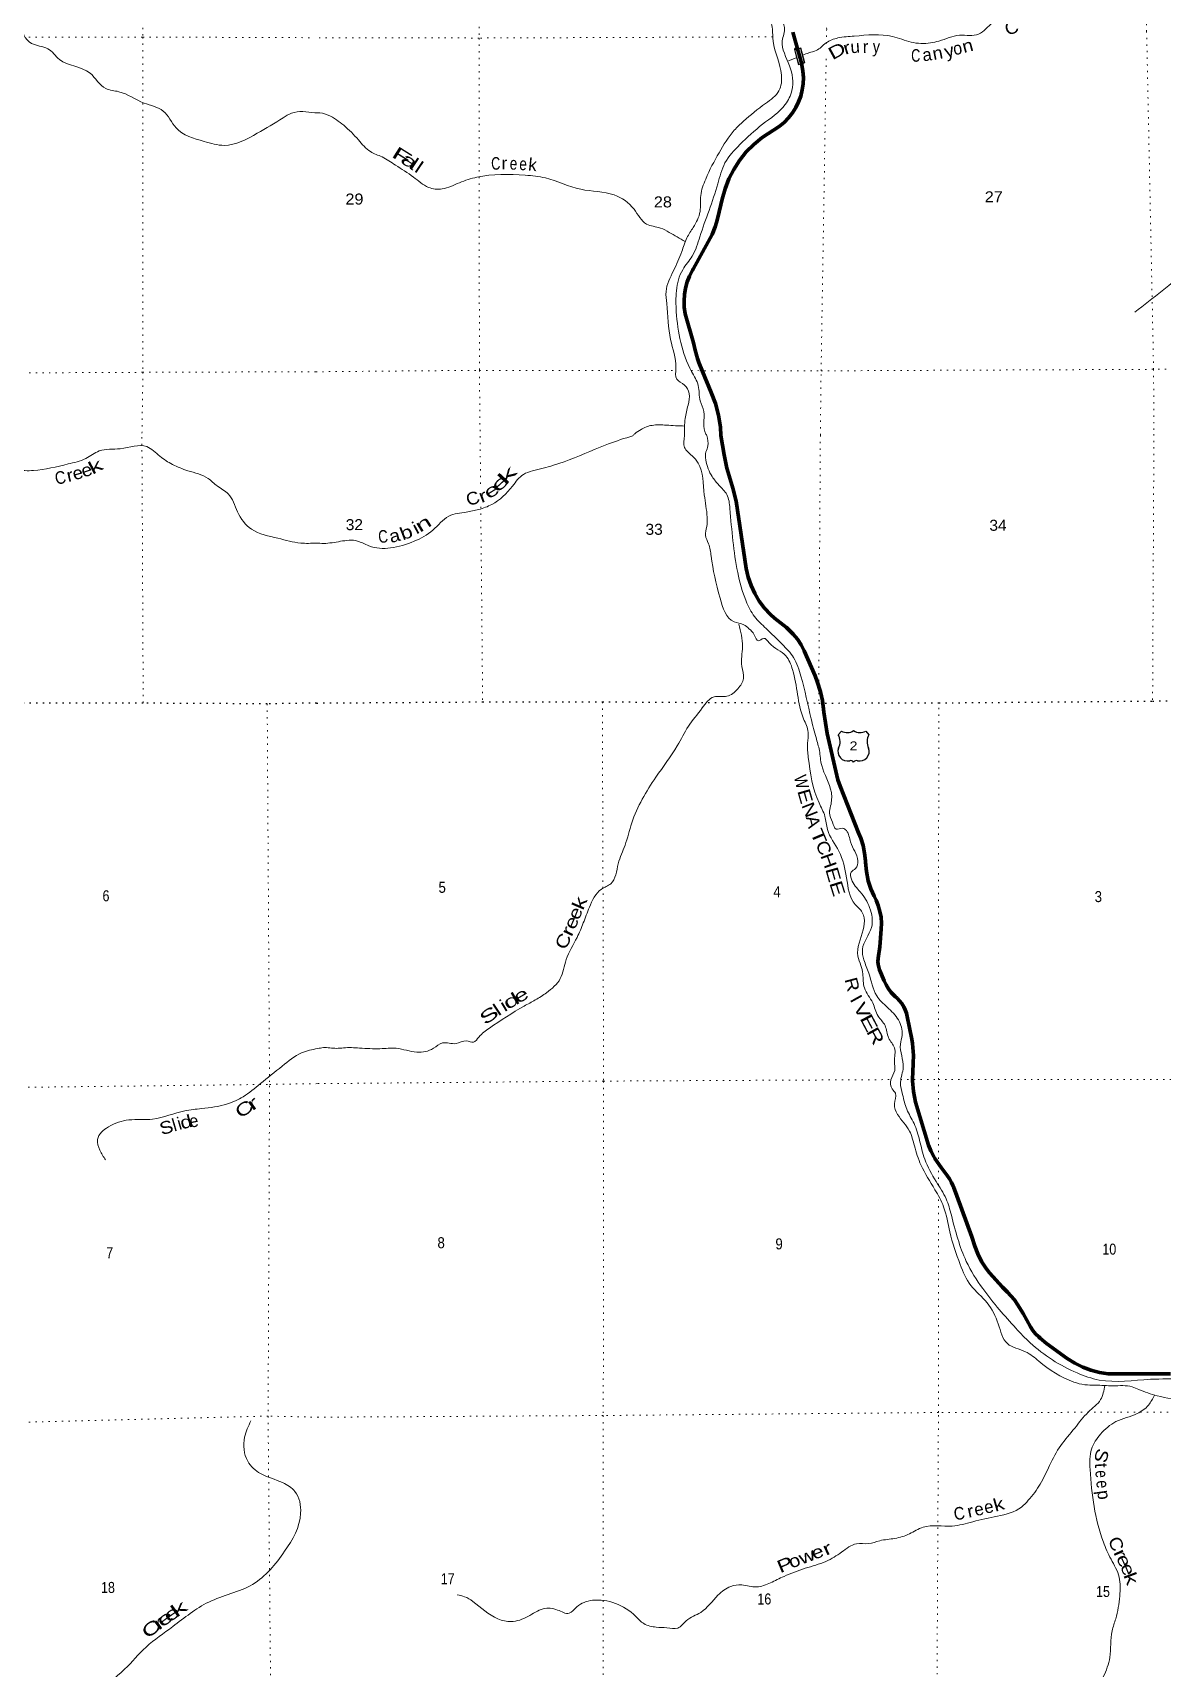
# Model space of a CAD drawing. Header units: feet. Extents: x -3 to 248627, y 0 to 184934.
# Drawn here: x 57535 to 75471, y 26392 to 52369 of the extents above; entities that cross this region are included whole.
import ezdxf
from ezdxf.enums import TextEntityAlignment as Align

# ---------------------------------------------------------------- set-up
doc = ezdxf.new("R2010")
doc.units = ezdxf.units.FT
doc.header["$LTSCALE"] = 70
doc.header["$PDMODE"] = 32
doc.header["$PDSIZE"] = 35
doc.linetypes.add('DOTTED', pattern=[1.5, 0.3, -1.2])
for name, color, linetype, lineweight in [('16', 7, 'Continuous', 25), ('20', 7, 'Continuous', 70), ('39', 7, 'Continuous', 13), ('57', 7, 'Continuous', 13), ('6', 7, 'DOTTED', 25), ('7', 7, 'DOTTED', 13)]:
    doc.layers.add(name, color=color, linetype=linetype, lineweight=lineweight)
doc.layers.add('41', color=7, linetype='Continuous')
doc.layers.add('55', color=7, linetype='Continuous')

msp = doc.modelspace()

# ---------------------------------------------------------------- linework, layer by layer
at = {"layer": '16'}
for p, q in [((70326.23, 41219.71), (70377.54, 41278.47)), ((70569.3, 41284.44), (70569.02, 41284.24)), ((70761.39, 41278.56), (70812.78, 41219.71))]:
    msp.add_line(p, q, dxfattribs=at)
for centre, radius, start, end in [((70133.25, 41109.08), 222.05, 332.97043, 29.75871), ((70468.62, 41436.13), 182.07, 239.97227, 303.45418), ((70670.4, 41435.63), 181.52, 236.33975, 300.08743), ((70670.39, 41436.13), 182.07, 236.54582, 236.59441), ((71005.75, 41109.08), 222.05, 150.24129, 207.02957), ((70472.44, 40954.18), 151.42, 159.09177, 283.81923), ((70666.56, 40954.18), 151.42, 256.18077, 20.90823)]:
    msp.add_arc(centre, radius, start, end, dxfattribs=at)
for centre, major_axis, start_param, end_param in [((70527.78, 40755.36), (-19.56, 51.67), 4.95877769, 6.28318531), ((70611.23, 40755.36), (19.56, 51.67), 0, 1.32637542)]:
    msp.add_ellipse(centre, major_axis=major_axis, ratio=0.929097, start_param=start_param, end_param=end_param, dxfattribs=at)
at = {"layer": '20'}
for points in [[(68463.1, 45972.38), (68454.61, 46106.39), (68425.8, 46293.98), (68377.53, 46477.53), (68310.34, 46655.03), (68172.05, 46990.4), (68110.5, 47130.19), (68088.39, 47192.52), (68052.48, 47325.72), (68026.62, 47445.98), (67896.49, 47906.52), (67881.49, 48007.41), (67877.13, 48109.31), (67883.43, 48211.11), (67900.35, 48311.69), (67927.68, 48409.95), (67965.14, 48504.82), (68012.31, 48595.25), (68023.73, 48614.11), (68261.68, 49049.76), (68321.6, 49164.06), (68369.25, 49283.99), (68391.18, 49356.09), (68414.49, 49433.07), (68483.97, 49723.12), (68527.93, 49887.81), (68588.87, 50047.01), (68666.11, 50198.96), (68758.81, 50342), (68865.96, 50474.57), (68986.38, 50595.22), (69118.16, 50702.18), (69387.92, 50878.83), (69464.94, 50943.08), (69534.82, 51015.02), (69596.8, 51093.87), (69650.2, 51178.77), (69694.43, 51268.78), (69729, 51362.93), (69753.55, 51460.17), (69767.8, 51559.45), (69771.59, 51659.67), (69764.89, 51759.74), (69747.76, 51858.57), (69745.24, 51869.37), (69602.7, 52377.23)], [(71261.94, 37033.67), (71228.72, 37062.63), (71217.28, 37073.32), (71167.39, 37126.3), (71123.3, 37184.2), (71085.51, 37246.38), (71054.42, 37312.18), (70980.3, 37482.83), (70967.5, 37527.13), (70959.41, 37572.52), (70956.1, 37618.51), (70957.62, 37664.59), (70958.33, 37672.17), (70985.84, 37850.86), (71008.49, 38133.3), (71011.57, 38227.51), (71004.78, 38321.52), (70988.2, 38414.31), (70962.01, 38504.86), (70926.51, 38592.17), (70893.95, 38655.02), (70842.82, 38772.56), (70803.34, 38897.27), (70772.66, 39046.08), (70757.7, 39197.28), (70756.86, 39219.02), (70744.92, 39340.08), (70720.38, 39459.22), (70683.53, 39575.15), (70647.36, 39660.67), (70355.88, 40401.95), (70320.49, 40505.55), (70151, 41236.35), (70098.69, 41579.41), (70075.75, 41762.87), (70045.85, 41898.97), (69993.3, 42067.18), (69958.85, 42152.8), (69782.7, 42550.61), (69735.4, 42645.3), (69678.46, 42734.52), (69612.51, 42817.3), (69538.26, 42892.73), (69503.78, 42922.87), (69315.94, 43069.66), (69251.25, 43128.46), (69156.22, 43230.88), (69072.42, 43342.66), (69000.77, 43462.6), (68942.04, 43589.37), (68896.89, 43721.58), (68865.8, 43857.78), (68706.46, 44929.03), (68653.23, 45135.89), (68623.4, 45223.85), (68556.71, 45451.61), (68513.53, 45666.77), (68463.1, 45972.38)], [(75601.4, 31069.73), (74660.42, 31066.62), (74612.26, 31070.46), (74473.63, 31091.4), (74337.94, 31126.72), (74206.69, 31176.02), (74081.31, 31238.78), (73963.18, 31314.29), (73632.05, 31552.98), (73533.42, 31633.45), (73508.05, 31655.38), (73459.75, 31704.22), (73416.81, 31757.83), (73379.71, 31815.64), (73259.35, 32025.45), (73171.81, 32169.95), (73123.7, 32242.84), (73068.23, 32310.3), (73014.43, 32364.03), (72932.97, 32445.88), (72727.32, 32674.04), (72672.82, 32743.69), (72600.36, 32855.04), (72539.94, 32973.35), (72492.22, 33097.33), (72447.25, 33244.1), (72206.08, 33896.69), (72154.97, 34038.45), (72150.78, 34049.72), (72124.43, 34109.05), (72092.02, 34165.31), (72053.91, 34217.87), (71959.88, 34345.49), (71859.15, 34490.59), (71836.22, 34528.85), (71794.16, 34613.13), (71761.14, 34701.35), (71553.4, 35386.28), (71520.38, 35553.67), (71505.03, 35723.58), (71507.53, 35894.17), (71514.28, 35968.92), (71517.27, 36010.01), (71518.81, 36125.83), (71504.03, 36316.96), (71493.69, 36386.04), (71420.89, 36741.74), (71407.68, 36796.47), (71388.83, 36849.51), (71364.53, 36900.3), (71335.06, 36948.26), (71300.74, 36992.88), (71261.94, 37033.67)]]:
    msp.add_lwpolyline(points, dxfattribs=at)
at = {"layer": '39'}
msp.add_line((69533.71, 51921.18), (69658.87, 51969.44), dxfattribs=at)
for points in [[(68237.16, 45971.71), (68225.57, 45994.98), (68189.66, 46160.99), (68193.32, 46353.8), (68134.78, 46520.37), (68102.19, 46765.31), (67997.36, 46988.01), (67754.62, 47937.43), (67756.01, 48270.82), (67855.79, 48604.42), (68008, 48821.65), (68127.91, 49127.18), (68413.5, 49967.28), (68527.33, 50300.92), (68763.74, 50592.64), (69124.59, 50914.76), (69483.45, 51228.84), (69589.46, 51452), (69550.57, 51845.55), (69437.39, 52238.93), (69471.13, 52453.9), (69394.53, 52610.38), (69062.34, 53071.58), (68874.96, 53410.58), (68814.16, 53707.68), (68744.95, 54209.62), (68703.61, 54844.16), (68686.35, 55484.79), (68485.07, 55741.42), (67751.03, 56328.26), (67521.82, 56488.43), (67322.78, 56616.53), (67280.26, 56805.23), (67211.52, 57056.12), (67168.95, 57270.92), (67310.53, 57801.43), (67373.37, 58564.73), (67286.42, 58885.88), (66847.51, 59509.52), (66431.15, 59880.16), (66047.45, 59963.67), (65864.34, 60168.13), (65628.49, 60653.63), (65557.3, 61141.5), (65819.19, 62845.14), (65908.68, 63313.28), (65913.66, 63875.63), (65995.47, 64152.96), (66079.28, 64438.32), (66091.01, 64607.05), (66190.21, 64748.2), (66346.09, 64741.01)], [(62017.33, 51093.85), (61644.82, 51090.18), (61510.12, 51016.59), (61101.44, 50771.73), (60575.08, 50579.92), (60256.15, 50643.55), (59811.71, 50857.21), (59608.29, 51123.91), (59302.93, 51251.77), (58902.06, 51432.18), (58693.66, 51483.24), (58445.38, 51726.76), (57958.74, 51945.4), (57775.25, 52114.87), (57515.23, 52199.36), (57317.1, 52520.39), (57251.26, 52723.5), (57132.12, 52974.2), (56787.66, 53328.76), (56275.43, 53660.89), (55904.68, 53749.89), (55589.91, 53819.48), (55370.62, 54096.62), (55251.19, 54335.22), (55010.22, 54546.31), (54607.32, 54813.48), (54257.42, 54932.25), (53358.33, 55004.91), (53092.64, 55105.66), (52837.93, 55419.89), (52451.79, 56063.73), (52208.09, 56418.05), (51849.65, 56603.55), (50646.62, 57039.95), (50110.69, 56957.24), (49490.46, 56539.7), (49221.11, 56394.53), (49005.15, 56292.52)], [(68183.77, 55788.96), (68274.41, 55638.53), (68405.57, 55299.41), (68531.24, 54673.08), (68613.78, 54558.78), (68632.14, 54404.18), (68648.72, 54125.06), (68731.59, 53836.04), (68678.16, 53416.18), (68670.6, 53161.1), (68815.56, 52956.57), (69042.73, 52818.49), (69217.75, 52646.15), (69280.41, 52427.38), (69290.81, 52232.59), (69424.34, 51696.65), (69384.65, 51447.53), (69172.17, 51246.24), (68819.28, 50962.3), (68674.96, 50819.39), (68432.65, 50463.39), (68220.58, 50045.19), (68142.75, 49783.94), (68131.18, 49528.85), (68023.21, 49277.58), (67923.12, 49110.67), (67841.2, 48891.58), (67709.23, 48588.03), (67591.37, 48260.42), (67601.76, 48069.65), (67663.07, 47495.39), (67746.25, 47041.69), (67762.64, 46869.01), (67885.31, 46772.88), (67959.86, 46638.48), (67940.12, 46455.68), (67894.33, 46240.69), (67885.13, 45970.78)], [(69762.89, 52010.66), (69860.01, 52049.14), (69975.09, 52085.48), (70132.56, 52206.61), (70320.31, 52285.35), (70580.75, 52315.63), (71186.41, 52309.58), (71483.19, 52218.73), (71792.08, 52206.61), (71925.32, 52236.9), (72252.38, 52327.75), (72555.21, 52345.92), (72779.31, 52527.61), (72979.18, 52612.41), (73348.63, 52715.37), (73518.22, 52775.94), (73712.03, 52915.24), (73954.3, 52963.69), (74323.75, 53042.43), (74332.85, 53056.49)], [(62017.33, 51093.85), (62046.42, 51097.43), (62228.66, 51058.42), (62473.94, 50898.29), (62707.31, 50665.83), (62896.41, 50481.47), (63081.31, 50395.52), (63296.42, 50265.44), (63579.9, 50077.27), (63821.18, 49913.12), (64036.09, 49887.47), (64311, 49986.48), (64587.95, 50073.44), (65356.98, 50105.24), (65676.34, 50061.75), (66236.92, 49882.22), (66769.22, 49793), (67082.91, 49564.73), (67282.14, 49330.19), (67501.14, 49266.4), (67641.83, 49198.42), (67893.11, 49050.35)], [(87248.41, 47625.3), (87191.15, 47638.27), (86891.79, 47723.98), (86596.57, 47739.4), (86140.78, 47722.35), (85851.69, 47683.56), (85584.55, 47719.13), (84869.09, 48036.9), (84270.21, 48296.68), (84089.39, 48346.5), (83910.66, 48354.14), (83430.51, 48475.61), (83081.13, 48460.79), (82665.7, 48335.37), (82306.1, 48418.94), (82020.58, 48623.17), (81853.69, 48739.29), (81582.29, 48907.4), (81343.12, 49019.34), (80937.54, 48996.37), (80712.65, 48989.86), (80449.56, 49009.37), (80114.46, 48874.08), (79970.21, 48701.05), (79791.76, 48558.07), (79516.68, 48545.42), (79092.86, 48606.76), (78409.69, 48840.25), (77923.48, 48981.78), (77304.64, 49171.23), (76894.96, 49190.42), (76509.67, 49055.03), (75900.04, 48615.88), (75035.84, 47931.17)], [(67886.88, 46121.7), (67597.33, 46135.61), (67368.42, 46133.1), (67193.84, 46068.45), (67095.14, 45997.76), (67062.34, 45968.28)], [(55203.27, 45937.59), (55476.39, 45851.76), (55841.06, 45609.65), (56092.94, 45526.83), (56465.85, 45609.19), (56887.04, 45536.33), (57277.98, 45427.22), (57548.05, 45414.93), (58096.31, 45519.33), (58376.51, 45605.78), (58592.23, 45726.55), (58924.8, 45762.59), (59348.07, 45794.52), (59553.56, 45643.22), (59755.04, 45512.07), (59998.85, 45413.14), (60319.24, 45289.97), (60464.29, 45170.95), (60639.57, 45043.86), (60786.54, 44759.58), (61008.09, 44483.31), (61429.24, 44339.91), (61789.97, 44263.06), (62042.08, 44263.78)], [(67062.34, 45968.28), (66679.75, 45838.68), (66465.3, 45753.67), (65803.88, 45498.57), (65473.05, 45409.16), (65328.74, 45354.48), (65152.73, 45167.23), (64824.52, 44877.11), (64616.08, 44796.13), (64419.55, 44755.34), (64142.83, 44690.19), (63890.67, 44468.56), (63590.21, 44290.93), (63217.29, 44185.32), (62872.04, 44218.3), (62691.2, 44295.99), (62422.32, 44291.08), (62153.52, 44258.08), (62035.73, 44264.1)], [(67885.13, 45970.79), (67883.94, 45782.45), (68004.76, 45648.36), (68101.43, 45534.27), (68199.31, 45028.78), (68244.55, 44675.66), (68236.99, 44525.1), (68217.35, 44386.53), (68265.93, 44252.21), (68306.66, 44057.65), (68449.21, 43385.71), (68671.09, 43013.1), (68827.76, 42965.45), (68908.22, 42903.49), (68992.8, 42807.42), (69057.31, 42711.29), (69141.47, 42749.71), (69229.98, 42679.75), (69493.5, 42471.87), (69600.53, 42253.44), (69775.52, 41473.21), (69848.43, 41256.68), (69836.92, 41084.02), (69849.65, 40859.25), (70020.45, 40135.22), (70113.42, 39922.76), (70154.19, 39714.15), (70335.87, 39367.5), (70457.57, 38946.39), (70595.34, 38521.32), (70708.1, 38397.24), (70736.46, 38309.02), (70720.99, 38122.3), (70638, 37702.52), (70684.61, 37554.14), (70715.12, 37421.76), (70739.9, 37197.04), (70873.07, 36960.63), (70957.99, 36752.16), (71068.83, 36599.98), (71125.63, 36403.46), (71218.42, 36247.21), (71217.09, 36026.41), (71221.54, 35885.92), (71161.8, 35737.19), (71182.31, 35594.75), (71234.7, 35524.67), (71217.16, 35356), (71267.84, 35189.57), (71457.29, 34923.24), (71534.26, 34690.66), (71639.55, 34385.91), (71861.5, 33993.23), (71998.8, 33720.71), (72096.35, 33323.61), (72262.5, 32804.29), (72432.08, 32473.66), (72689.79, 32197.52), (72867.42, 31860.9), (73012.87, 31548.25), (73298.21, 31420.74), (73511.39, 31268.89), (74066.26, 30937.53), (74238.97, 30895.95), (74407.54, 30890.49), (74688.52, 30879.38), (74993.59, 30862.32), (75098.06, 30820.52), (75389.34, 30721.12), (75845.08, 30650.37), (76154.02, 30679.49), (76410.65, 30752.6), (76550.68, 30893.57), (76686.81, 30998.39), (76843.2, 31043.07), (77247.5, 31381.62), (77343.64, 31442.15), (77552, 31551.23), (77651.92, 31684.04), (77788.29, 31712.59), (78000.66, 31823.69), (78511.42, 32128.47), (78723.81, 32233.55), (78990.94, 32154.14), (79465.25, 31916.85), (79698.34, 31815.26), (80325.89, 31343.63), (80611.83, 31023.43), (80877.61, 30731.25), (81164.11, 30230.4), (81262.15, 29674.73), (81232.96, 29379.57), (81115.01, 29234.66), (81099.31, 29122.21), (81127.48, 29096.21), (81167.43, 29154.55), (81231.41, 29231.04)], [(68237.16, 45971.71), (68257.11, 45805.76), (68225.3, 45711.32), (68221.68, 45582.84), (68324.84, 45318.23), (68431.62, 45182.1), (68556.49, 45033.98), (68605.33, 44813.35), (68728.87, 43798.11), (68862.72, 43340.91), (68995.92, 43096.47), (69181.12, 42906.4), (69434.74, 42656.34), (69616, 42444.17), (69733.3, 42147.49), (69895.93, 41469.6), (69973.1, 41172.79), (70025.91, 40968.23), (70062.76, 40731.5), (70216.59, 40302.46), (70205.21, 40089.66), (70185.49, 39977.19), (70236.11, 39828.83), (70292.64, 39720.63), (70394.94, 39733.01), (70455.25, 39697.08), (70520.02, 39516.64), (70637.34, 39215.95), (70599.59, 39095.39), (70531.54, 39034.95), (70533.89, 38926.57), (70674.99, 38722.3), (70824.25, 38473.9), (70853.31, 38158.87), (70709.91, 37811.15), (70732.49, 37646.63), (70811.42, 37430.11), (70936.94, 37073.24), (71104.05, 36891.14), (71281.27, 36689), (71340.2, 36448.33), (71312.56, 36303.72), (71357.83, 35938.56), (71314.42, 35699.56), (71347.14, 35502.96), (71414.07, 35272.35), (71529.16, 35043.91), (71618.28, 34775.24), (71699.47, 34478.44), (71881.17, 34121.76), (72038.53, 33849.3), (72121.61, 33588.64), (72358.66, 32854.79), (72620.87, 32422.1), (72882.77, 32089.77), (73144.55, 31793.57), (73374.03, 31561.49), (74117.99, 31082.22), (74467.5, 30970.98), (75282.18, 30981.7), (75811.93, 30987.47), (76142.9, 31030.72), (76449.52, 31162.2), (76678.32, 31150.91), (76914.73, 31272.13), (77202.86, 31542.05), (77319.26, 31538.42), (77427.42, 31603.01), (77619.6, 31752.18), (77958.36, 31873.73), (78328.97, 32075.68), (78484.94, 32256.84), (78769.57, 32358.14), (79018.55, 32310.8), (79300.01, 32143.12), (80007.5, 31776.14), (80369.82, 31412.02), (80881.01, 30931.99), (81122.99, 30549.41), (81292.79, 30148.53), (81346.14, 29769.35), (81379.11, 29488.45), (81401.79, 29291.82), (81340.29, 29064.8), (81212.66, 28805.45), (81109.97, 28553.78)], [(68748.36, 42977.48), (68804.75, 42618.12), (68793.68, 42304.96), (68822.36, 42114.37), (68730.56, 41949.48), (68558.36, 41830.48), (68353.7, 41821.78), (68165.62, 41644.52), (67945.78, 41352.75), (67770.15, 41045.06), (67430.55, 40546.15), (67047.51, 39818.27), (66940.24, 39464.65), (66832.79, 39171.24), (66713.37, 38853.71), (66565.15, 38764.9), (66373.39, 38479.24), (66277.84, 38230.03), (66178.21, 38000.88), (66006.73, 37647.05), (65911.34, 37345.65), (65695.3, 37122.14), (65515.06, 37007.13), (65338.77, 36910.2), (64786, 36559.11), (64619.88, 36418.06), (64533.84, 36337.49), (64421.41, 36357.19), (64256.99, 36314.49), (64040.24, 36323.81), (63900.03, 36239.04), (63635.34, 36177.95), (63306.05, 36239.09), (63049.22, 36232.21), (62726.11, 36243.19), (62471.25, 36246.36), (62354.88, 36237.94), (62254.53, 36245.64), (62150.17, 36249.31), (62058.9, 36234.39)], [(62058.9, 36234.39), (61803.65, 36167.23), (61495.16, 35955.84), (61150.37, 35677.97), (60876.15, 35470.58), (60626.17, 35355.89), (60214.97, 35281.62), (59950.93, 35247.55), (59438.93, 35114.9), (59062.03, 35101.07), (58737.48, 34992.48), (58564.04, 34793.08), (58600.22, 34621.74), (58692.85, 34466.49)], [(74560.28, 30884.53), (74490.53, 30659.94), (74296.5, 30460.58), (74080.56, 30206.96), (73858.67, 29929.23), (73681.05, 29615.52), (73533.47, 29317.96), (73343.63, 29060.41), (73235.6, 28951.66), (72852.77, 28807.89), (72461.74, 28720.28), (72132.85, 28650.95), (71673.37, 28633.37), (71456.98, 28528.28), (71224.43, 28455.25), (70983.74, 28418.32), (70807.29, 28373.58), (70614.66, 28368.93), (70382.28, 28239.7), (70129.9, 28090.33), (69801.14, 27980.85), (69464.41, 27851.28), (69250.01, 27750.21), (69029.48, 27685.25), (68792.59, 27716.58), (68618.08, 27691.91), (68415.84, 27552.75), (68141.76, 27280.87), (67913.41, 27147.64), (67777.31, 27030.77), (67604.73, 27034.21), (67436.13, 27045.7), (67239.3, 27101.25), (67106.49, 27221.24), (66423.44, 27471.89), (66174.94, 27366.69), (66050.83, 27265.92), (65868.06, 27317.5), (65641.25, 27336.82), (65396.81, 27215.58), (65132.17, 27134.42), (64921.34, 27177.88), (64521.15, 27455.56), (64392.49, 27529.4), (64274.01, 27557.1)], [(75346.94, 30732.01), (75251.34, 30572.13), (75071.15, 30437.05), (74734.42, 30309.48), (74490.22, 30111.97), (74346.47, 29874.64), (74325.4, 29549.4), (74535.65, 28397.96), (74656.89, 28125.38), (74786.2, 27840.79), (74795.15, 27539.74), (74732.06, 27178.23), (74674.45, 26987.36), (74637.63, 26563.71), (74534.23, 26256.27), (74306.45, 25940.38), (74198.33, 25859.74), (74060.62, 25616.41), (73818.95, 25250.3), (73638.99, 25040.95), (73490.74, 24962.18), (73294.34, 24877.23)], [(61000.29, 30323.18), (60899.37, 30061.26), (60949.55, 29680.31), (61153, 29484.67), (61503.61, 29341.32), (61699.03, 29200.1), (61789.54, 28855.4), (61535.26, 28250.97), (61027.07, 27725.33), (60329.57, 27443.68), (59758.97, 27055.12), (59335.55, 26728.94), (58994.74, 26376.49), (58528.95, 25989.88), (58069.22, 25605.27), (57317.2, 25162.44), (57174.02, 25009.37), (56645.84, 24773.96), (55698.38, 24423.97), (55563.25, 24254.77), (55492.56, 23990.81), (55337.14, 23575.75), (55228.16, 23307.78), (55125.21, 23011.6), (55066.31, 22892.8)]]:
    msp.add_spline(points, degree=3, dxfattribs=at)
at = {"layer": '55'}
msp.add_point((69652.86, 52109.24), dxfattribs=at)
at = {"layer": '57'}
for p, q in [((69628.69, 52102.85), (69730.21, 52129.67)), ((69628.69, 52102.85), (69692.54, 51861.15)), ((69730.21, 52129.67), (69794.06, 51887.96)), ((69794.06, 51887.96), (69692.54, 51861.15))]:
    msp.add_line(p, q, dxfattribs=at)
msp.add_lwpolyline([(69724.51, 52119.89), (69638.46, 52097.15), (69698.23, 51870.92), (69784.28, 51893.65)], close=True, dxfattribs=at)
at = {"layer": '6'}
for points in [[(62043.26, 41722.96), (61258.49, 41709.95), (59289.39, 41719.45), (55828.83, 41717.94), (53948.41, 41731.4), (50457.62, 41713.79), (48599.37, 41733.28), (45080.35, 41711.66), (43264.42, 41721.05), (39777.64, 41675.22), (37973.82, 41702.73), (34424.56, 41660.98), (32632.84, 41704.61), (31021.57, 41725.42)], [(62043.26, 41722.96), (64679.7, 41741.37), (66580.03, 41741.64), (69717.34, 41724.53)], [(69833.49, 41723.9), (70015.55, 41722.9), (71921.9, 41725.2), (75317.13, 41754.5), (77131.12, 41774.55), (80666.91, 41774.21), (82549.17, 41782.45), (85972.75, 41727.54), (87847.03, 41719.69), (91258.34, 41741.02), (93065.11, 41740.99)]]:
    msp.add_lwpolyline(points, dxfattribs=at)
at = {"layer": '7'}
for p, q in [((75337.76, 45994.31), (75317.13, 41754.5)), ((59269.25, 45946.35), (59289.39, 41719.45)), ((64638.71, 45961.09), (64646.51, 45158.78)), ((70041.48, 45977.24), (70015.55, 41722.9)), ((64649.62, 44838.3), (64679.7, 41741.37))]:
    msp.add_line(p, q, dxfattribs=at)
for points in [[(59156.77, 74060.07), (59221.8, 68239.4), (59241.62, 62903.67), (59290.24, 57593.5), (59284.84, 52300.68), (59284.75, 46975.48), (59269.25, 45946.35)], [(75211.94, 74120.3), (75212.68, 68338.29), (75206.53, 63014.17), (75232.38, 57762.42), (75222.31, 52394.11), (75332.71, 47026.05), (75337.76, 45994.31)], [(70138.11, 52196.14), (70141.87, 52427.24), (69935.16, 57750.9), (69923.26, 63054.9), (69927.63, 68486.1)], [(64532.1, 63559.72), (64521.64, 63031.11), (64595.95, 63027.25), (64596.11, 62938.88), (64618.09, 57606.79), (64621.99, 52284.7), (64627.81, 47006.79), (64638.71, 45961.09)], [(53902.23, 52292.76), (59284.84, 52300.68), (62014.19, 52289.47)], [(69286.22, 52302.89), (64621.99, 52284.7), (62014.19, 52289.47)], [(70041.48, 45977.24), (70053.59, 46998.51), (70134.17, 51953.74)], [(67992.69, 47001.66), (70053.59, 46998.51), (75407.02, 47023.42), (80643.9, 47087.81), (86013.41, 47103.5)], [(62028.79, 46984.52), (59284.75, 46975.48), (53917.83, 46949.06)], [(62028.79, 46984.52), (64627.81, 47006.79), (67750.78, 47002.03)], [(61258.49, 41709.95), (61295.46, 35641.58), (61272.42, 30397.55), (61321.87, 25042.63), (61310.91, 19786.5), (61294.24, 17519.97)], [(66580.03, 41741.64), (66600.64, 35718.08), (66594.98, 30406.99), (66595.33, 25095.92), (66595.73, 19768.8), (66568.48, 15753.91)], [(71916.38, 34063.4), (71916.29, 35745.71), (71921.9, 41725.2)], [(55887.94, 35601.18), (61295.47, 35665.77), (62059.9, 35677.63)], [(62059.9, 35677.63), (66600.64, 35718.08), (71162.65, 35741.79)], [(71315.96, 35742.59), (71916.29, 35745.71), (77137.72, 35740.91)], [(71900.18, 16348.15), (71897.32, 19798.39), (71888.84, 25141.54), (71916.58, 30454.71), (71916.39, 33892.28)], [(62074.47, 30379.77), (61272.42, 30397.55), (55925.31, 30264.4)], [(81057.75, 30469.1), (77137.97, 30461.96), (71916.58, 30454.71), (66594.98, 30406.99), (62074.47, 30379.77)]]:
    msp.add_lwpolyline(points, dxfattribs=at)

# ---------------------------------------------------------------- texts
at = {"layer": '16', "width": 1.2}
msp.add_text(' 2 ', height=140, dxfattribs=at).set_placement((70568.15, 40972.67), align=Align.CENTER)
at = {"layer": '41'}
for s, rotation, width, p in [('C', 18.904, 1.1, (73109.25, 52354.41)), ('n', 14.391, 1.15, (72402.97, 52066.85)), ('D', 28.905, 1.4, (70352.95, 51994.73)), ('r', 17.1, 1.25, (70489.72, 52033.62)), ('y', 357.168, 0.85, (70926.11, 52050.01)), ('C', 0.454, 0.75, (71557.08, 51907.89)), ('n', 11.053, 1.1, (71920.87, 51948.74)), ('y', 15.539, 1.15, (72113.18, 51986.88)), ('o', 9.516, 0.95, (72235.33, 52024.23)), ('e', 18.562, 1.15, (58421.65, 45328.69)), ('k', 27.603, 1.6, (58577.26, 45394.78)), ('k', 46.973, 2.2, (65139.64, 45273.79)), ('C', 10.499, 0.9, (57992.12, 45205.38)), ('r', 13.097, 1.15, (58146.91, 45243.18)), ('e', 15.737, 1.1, (58274.59, 45281.49)), ('e', 42.212, 1.9, (65020.18, 45146.57)), ('C', 18.794, 1.1, (64554.63, 44880.03)), ('r', 20.516, 1.35, (64714.67, 44918.91)), ('e', 32.16, 1.55, (64870.66, 45013.88)), ('C', 5.152, 0.8, (63107.17, 44269.4)), ('a', 14.61, 1.15, (63304.51, 44284.78)), ('b', 21.263, 1.3, (63501.38, 44338.55)), ('i', 28.066, 1.25, (63660.69, 44415.58)), ('n', 31.928, 1.65, (63787.09, 44488.46)), ('W', 283.149, 0.85, (69644.51, 40448.51)), ('E', 285.89, 1.3, (69705, 40215.36)), ('N', 291.397, 1.2, (69780.71, 39991.8)), ('A', 284.127, 1.1, (69832.18, 39812.82)), ('T', 292.874, 1.5, (69921.8, 39564.45)), ('C', 292.792, 1.15, (70004.11, 39385.45)), ('H', 289.682, 1.25, (70080.42, 39187.37)), ('E', 285.987, 1.3, (70150.3, 38972.27)), ('E', 287.424, 1.35, (70217.92, 38747.51)), ('e', 68.505, 1.25, (66240.82, 38349.51)), ('k', 66.745, 1.45, (66309.12, 38507.79)), ('e', 66.471, 1.3, (66178.02, 38197.44)), ('C', 63.882, 1.25, (66046.74, 37896.81)), ('r', 64.501, 1.5, (66118.11, 38057.78)), ('e', 30.042, 1.5, (65336.3, 36997.64)), ('R', 284.931, 1.15, (70451.33, 37226.92)), ('S', 35.063, 1.65, (64835.79, 36682.71)), ('l', 33.583, 1.35, (64963.81, 36767.91)), ('i', 30.689, 1.3, (65060.5, 36831.9)), ('d', 29.762, 1.65, (65180.57, 36906.51)), ('I', 299.226, 1.2, (70524.72, 36978.69)), ('V', 296.643, 1.35, (70614.04, 36795.74)), ('E', 297.882, 1.55, (70725.85, 36595.91)), ('R', 298.942, 1.4, (70830.58, 36386.62)), ('C', 35.158, 1.45, (60948.5, 35195.86)), ('r', 36.388, 1.9, (61086.9, 35284.96)), ('S', 15.903, 1.2, (59683.09, 34887.98)), ('d', 14.962, 1.25, (59994.66, 34973.7)), ('e', 10.447, 0.95, (60110.34, 34989.79)), ('S', 252.979, 1.2, (74410.86, 29796.96)), ('e', 274.597, 0.8, (74411.72, 29470.23)), ('e', 275.954, 0.85, (74427.23, 29305.65)), ('k', 15.792, 1.25, (72900.16, 28900.14)), ('C', 8.974, 0.9, (72262.23, 28754.71)), ('r', 11.991, 1.1, (72442.83, 28792.12)), ('e', 21.271, 1.25, (70030.71, 28146.99)), ('r', 25.319, 1.5, (70191.54, 28204.69)), ('C', 292.465, 1.15, (74647.32, 28330.57)), ('P', 22.711, 1.4, (69518.46, 27947.88)), ('o', 20.875, 1.2, (69663.16, 28006.67)), ('w', 20.85, 1.3, (69861.5, 28081.58)), ('r', 294.317, 1.45, (74717.34, 28176.3)), ('e', 294.449, 1.3, (74773.75, 28061.27)), ('e', 292.021, 1.25, (74834.9, 27926.36)), ('k', 290.562, 1.4, (74883.18, 27783.75)), ('e', 36.539, 1.7, (59691.51, 27106.37)), ('e', 35.124, 1.65, (59795.71, 27179.3)), ('k', 35.124, 1.85, (59911.24, 27257.21)), ('C', 38.679, 1.55, (59477.29, 26944.9)), ('r', 36.539, 1.9, (59595.85, 27033.82))]:
    msp.add_text(s, height=200, rotation=rotation, dxfattribs=dict(at, width=width)).set_placement(p, align=Align.CENTER)
for s, rotation, p in [('u', 4.329, (70600.53, 52047.52)), ('r', 1.265, (70761.14, 52046.7)), ('a', 8.179, (71749.09, 51923.48)), ('l', 16.334, (59811.37, 34925.37)), ('i', 16.334, (59891.49, 34948.84)), ('t', 272.927, (74401.68, 29609.38)), ('p', 277.954, (74445.98, 29134.68)), ('e', 12.454, (72579.89, 28823.38)), ('e', 11.753, (72734.84, 28861.01))]:
    msp.add_text(s, height=200, rotation=rotation, dxfattribs=at).set_placement(p, align=Align.CENTER)
for s, rotation, width, p in [('F', 327.77, 1.85, (63217.53, 50408.31)), ('a', 326.462, 1.7, (63357.96, 50319.25)), ('C', 2.277, 0.75, (64818.63, 50190.33)), ('l', 326.353, 1.35, (63506.85, 50224.3)), ('l', 326.114, 1.35, (63581.8, 50172.11)), ('e', 357.16, 0.8, (65106.02, 50197.07)), ('e', 356.52, 0.8, (65257.24, 50190.37))]:
    msp.add_text(s, height=200, rotation=rotation, dxfattribs=dict(at, width=width)).set_placement(p)
for s, rotation, p in [('r', 0.058, (64979.23, 50197.08)), ('k', 354.377, (65396.83, 50182.06))]:
    msp.add_text(s, height=200, rotation=rotation, dxfattribs=at).set_placement(p)
at = {"layer": '7'}
for s, rotation, width, p in [('29', 0.125, 1.1, (62500.39, 49639.12)), ('28', 0.125, 1.1, (67398.12, 49593.53)), ('27', 0.125, 1.1, (72651.38, 49675.12)), ('32', 0.19, 1.05, (62506.05, 44467.99)), ('33', 0.19, 1.05, (67266.12, 44393.9)), ('34', 0.19, 1.05, (72725.95, 44457.89)), ('5', 0.19, 0.9, (63978.7, 38708.17)), ('4', 0.19, 0.9, (69294.64, 38637.45)), ('3', 0.19, 0.9, (74397.11, 38560.64)), ('8', 0.19, 0.9, (63962.02, 33063.85)), ('9', 0.19, 0.9, (69327.97, 33045.48)), ('10', 0.19, 0.85, (74519.09, 32961.3)), ('17', 0.19, 0.85, (64013.64, 27726.1)), ('16', 0.19, 0.85, (69041.09, 27404.95)), ('15', 0.19, 0.85, (74418.75, 27524.08))]:
    msp.add_text(s, height=175, rotation=rotation, dxfattribs=dict(at, width=width)).set_placement(p)
at = {"layer": '7', "width": 0.85}
for s, p in [('6', (58643.42, 38573.71)), ('7', (58701.89, 32904.36)), ('18', (58619.25, 27588.83))]:
    msp.add_text(s, height=175, dxfattribs=at).set_placement(p)

doc.saveas('drawing.dxf')
